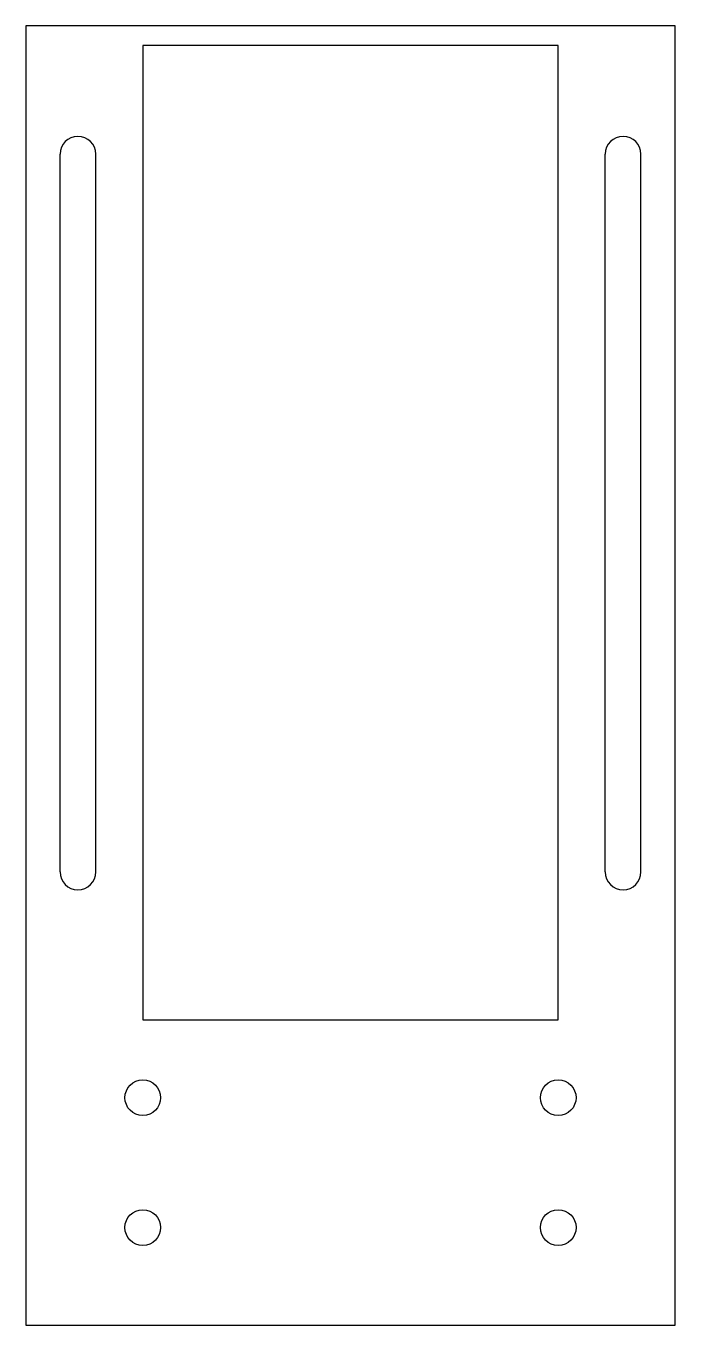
# Model space of a CAD drawing. Header units: millimetres. Extents: x -50 to 50, y -100 to 100.
import ezdxf

# ---------------------------------------------------------------- set-up
doc = ezdxf.new("R2010")
doc.units = ezdxf.units.MM

msp = doc.modelspace()

# ---------------------------------------------------------------- linework, layer by layer
for p, q in [((-44.75, -30.25), (-44.75, 80.25)), ((-39.25, -30.25), (-39.25, 80.25)), ((39.25, -30.25), (39.25, 80.25)), ((44.75, -30.25), (44.75, 80.25))]:
    msp.add_line(p, q)
for points in [[(-50, -100), (50, -100), (50, 100), (-50, 100)], [(-32, -53), (32, -53), (32, 97), (-32, 97)]]:
    msp.add_lwpolyline(points, close=True)
for centre in [(-32, -65), (32, -65), (-32, -85), (32, -85)]:
    msp.add_circle(centre, 2.75)
for centre, start, end in [((-42, 80.25), 0, 180), ((42, 80.25), 0, 180), ((-42, -30.25), 180, 360), ((42, -30.25), 180, 360)]:
    msp.add_arc(centre, 2.75, start, end)

doc.saveas('drawing.dxf')
